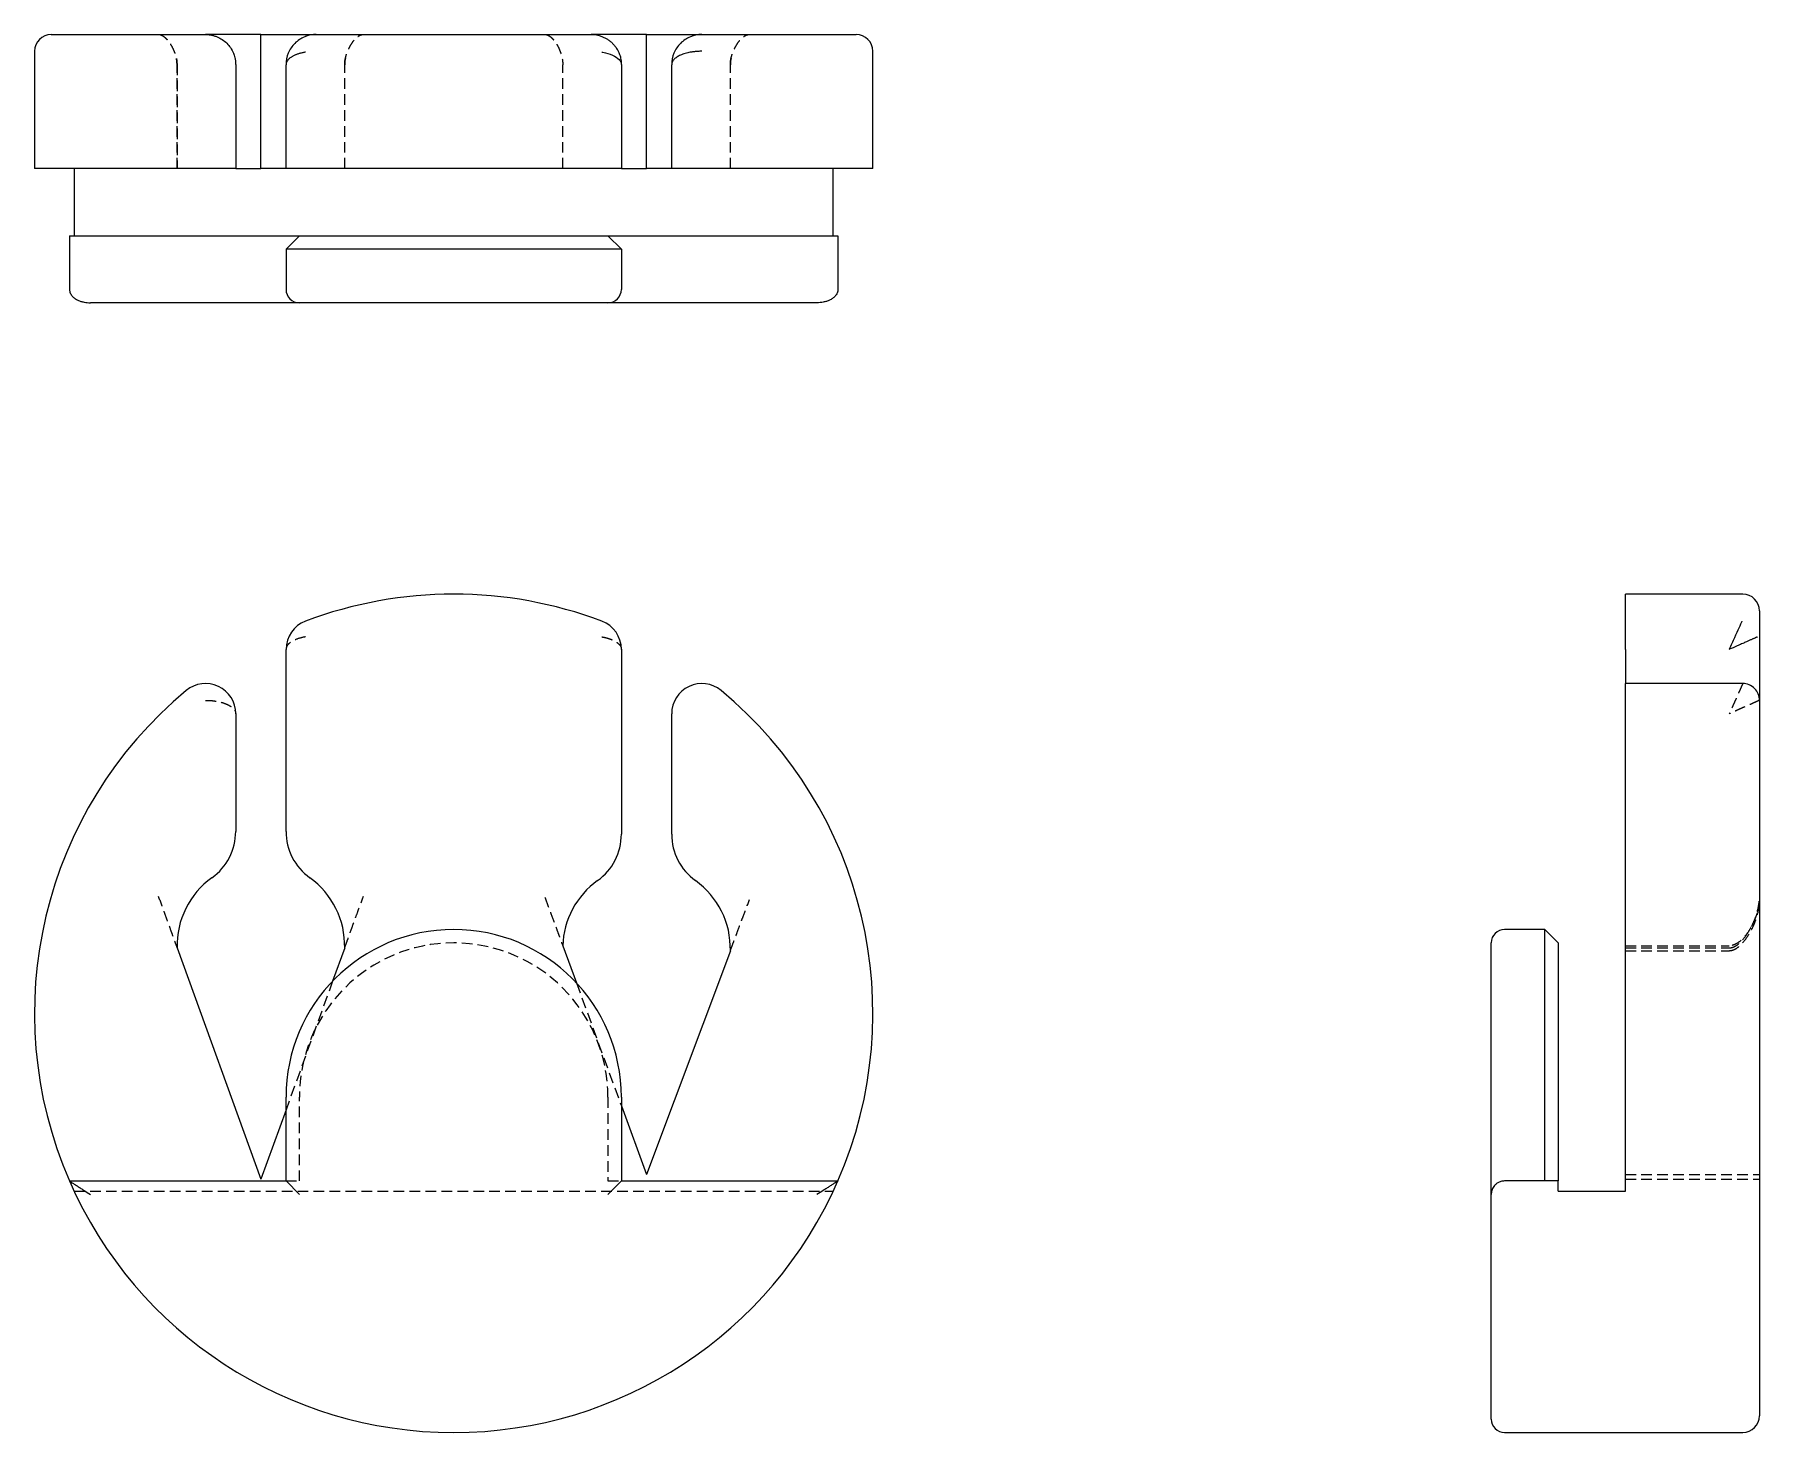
# Model space of a CAD drawing. Header units: millimetres. Extents: x 33 to 239, y 7 to 174.
import ezdxf

# ---------------------------------------------------------------- set-up
doc = ezdxf.new("R2010")
doc.units = ezdxf.units.MM
doc.linetypes.add('HIDDEN', pattern=[1.905, 1.27, -0.635])

msp = doc.modelspace()

# ---------------------------------------------------------------- linework, layer by layer
at = {"color": 7, "linetype": 'Continuous', "lineweight": 25}
for p, q in [((35, 173.75), (52.38, 173.75)), ((52.38, 173.75), (53.4, 173.75)), ((60, 173.75), (53.4, 173.75)), ((60, 157.75), (60, 173.75)), ((60, 173.75), (66.6, 173.75)), ((66.6, 173.75), (99.4, 173.75)), ((106, 173.75), (99.4, 173.75)), ((106, 157.75), (106, 173.75)), ((106, 173.75), (112.6, 173.75)), ((112.6, 173.75), (113.62, 173.75)), ((113.62, 173.75), (131, 173.75)), ((33, 171.75), (33, 157.75)), ((133, 157.75), (133, 171.75)), ((57, 170.15), (57, 157.75)), ((63, 157.75), (63, 170.15)), ((103, 170.15), (103, 157.75)), ((109, 157.75), (109, 170.15)), ((51.1, 157.75), (33, 157.75)), ((37.72, 157.75), (37.72, 149.75)), ((57, 157.75), (51.1, 157.75)), ((57, 157.75), (60, 157.75)), ((63, 157.75), (60, 157.75)), ((65.33, 157.75), (63, 157.75)), ((100.67, 157.75), (65.33, 157.75)), ((103, 157.75), (100.67, 157.75)), ((103, 157.75), (106, 157.75)), ((109, 157.75), (106, 157.75)), ((114.9, 157.75), (109, 157.75)), ((133, 157.75), (114.9, 157.75)), ((128.28, 149.75), (128.28, 157.75)), ((37.17, 149.75), (37.17, 143.35)), ((37.17, 149.75), (64.6, 149.75)), ((63, 148.15), (64.6, 149.75)), ((103, 148.15), (63, 148.15)), ((63, 148.15), (63, 143.35)), ((64.6, 149.75), (101.4, 149.75)), ((103, 148.15), (101.4, 149.75)), ((101.4, 149.75), (128.83, 149.75)), ((103, 148.15), (103, 143.35)), ((128.83, 149.75), (128.83, 143.35)), ((64.6, 141.75), (39.69, 141.75)), ((101.4, 141.75), (64.6, 141.75)), ((126.31, 141.75), (101.4, 141.75)), ((236.75, 107), (222.75, 107)), ((222.75, 103.77), (222.75, 107)), ((238.75, 105), (238.75, 102.11)), ((222.75, 100.41), (222.75, 103.77)), ((238.75, 102.11), (238.75, 94.33)), ((63, 78.7), (63, 100.41)), ((103, 100.41), (103, 78.36)), ((222.75, 100.41), (222.75, 96.33)), ((236.75, 96.33), (222.75, 96.33)), ((222.75, 95.5), (222.75, 96.33)), ((222.75, 35.8), (222.75, 95.5)), ((57, 92.73), (57, 78.7)), ((109, 78.36), (109, 92.73)), ((238.75, 94.33), (238.75, 93.96)), ((238.75, 93.96), (238.75, 9)), ((213.15, 67), (208.35, 67)), ((214.75, 65.4), (213.15, 67)), ((213.15, 47), (213.15, 67)), ((50, 64.8), (60, 37.2)), ((70, 64.81), (68.56, 60.84)), ((96.01, 65.06), (97.63, 60.64)), ((116, 64.47), (106, 37.79)), ((206.75, 47), (206.75, 65.4)), ((214.75, 65.4), (214.75, 47)), ((63, 45.48), (60, 37.2)), ((63, 37), (63, 47)), ((103, 47), (103, 37)), ((103, 45.98), (106, 37.79)), ((206.75, 35.4), (206.75, 47)), ((213.15, 37), (213.15, 47)), ((214.75, 47), (214.75, 37)), ((37.17, 37), (63, 37)), ((63, 37), (64.6, 35.4)), ((101.4, 35.4), (103, 37)), ((103, 37), (128.83, 37)), ((206.75, 8.6), (206.75, 35.4)), ((214.75, 37), (208.35, 37)), ((214.75, 35.8), (214.75, 37)), ((214.75, 35.8), (222.75, 35.8)), ((208.35, 7), (236.75, 7))]:
    msp.add_line(p, q, dxfattribs=at)
at = {"color": 7, "linetype": 'HIDDEN', "lineweight": 18}
for p, q in [((50, 157.75), (50, 170.15)), ((50, 170.15), (50, 157.75)), ((70, 157.75), (70, 170.15)), ((70, 157.75), (70, 170.15)), ((96.01, 157.75), (96.01, 170.15)), ((116, 157.75), (116, 170.15)), ((116, 157.75), (116, 170.15)), ((222.75, 65.06), (235.15, 65.06)), ((222.75, 64.81), (235.15, 64.81)), ((222.75, 64.8), (235.15, 64.8)), ((222.75, 64.47), (235.15, 64.47)), ((68.56, 60.84), (63, 45.48)), ((97.63, 60.64), (103, 45.98)), ((64.6, 37), (64.6, 47)), ((101.4, 47), (101.4, 37)), ((222.75, 37.79), (238.75, 37.79)), ((222.75, 37.2), (238.75, 37.2)), ((37.72, 35.8), (128.28, 35.8)), ((63, 37), (64.6, 37)), ((101.4, 37), (103, 37))]:
    msp.add_line(p, q, dxfattribs=at)
at = {"color": 7, "linetype": 'Continuous', "lineweight": 25}
for centre, radius, start, end in [((35, 171.75), 2, 90, 180), ((131, 171.75), 2, 0, 90), ((64.6, 143.35), 1.6, 180, 270), ((101.4, 143.35), 1.6, 270, 0), ((83, 57), 50, 69.3016, 110.6984), ((236.75, 105), 2, 0, 90), ((66.6, 100.41), 3.6, 110.6984, 180), ((99.4, 100.41), 3.6, 0, 69.3016), ((83, 57), 50, 129.6377, 203.5782), ((53.4, 92.73), 3.6, 0, 129.6377), ((112.6, 92.73), 3.6, 50.3623, 180), ((83, 57), 50, 336.4218, 50.3623), ((50.2, 78.7), 6.8, 305.6853, 0), ((69.8, 78.7), 6.8, 180, 234.3147), ((96.2, 78.36), 6.8, 305.6853, 0), ((115.8, 78.36), 6.8, 180, 234.3147), ((60, 65.05), 10, 125.6853, 181.4594), ((60, 65.05), 10, 358.5826, 54.3147), ((106, 64.71), 10, 125.6853, 178.0097), ((106, 64.71), 10, 358.6129, 54.3147), ((83, 47), 20, 0, 180), ((208.35, 65.4), 1.6, 90, 180), ((83, 57), 50, 203.5782, 336.4218), ((208.35, 8.6), 1.6, 180, 270), ((236.75, 9), 2, 270, 0)]:
    msp.add_arc(centre, radius, start, end, dxfattribs=at)
at = {"color": 7, "linetype": 'HIDDEN', "lineweight": 18}
for centre, radius, start, end in [((46.4, 170.15), 3.6, 0, 11.9459), ((73.6, 170.15), 3.6, 167.3435, 180), ((119.6, 170.15), 3.6, 167.2545, 180), ((83, 47), 18.4, 0, 180)]:
    msp.add_arc(centre, radius, start, end, dxfattribs=at)
for points, knots in [([(47.76, 173.75), (47.99, 173.75), (48.21, 173.66), (48.54, 173.41), (48.65, 173.32), (48.86, 173.09), (48.96, 172.96), (49.17, 172.67), (49.27, 172.52), (49.46, 172.17), (49.55, 171.98), (49.73, 171.56), (49.81, 171.33), (49.92, 170.94), (49.95, 170.79), (49.99, 170.48), (50, 170.32), (50, 170.15)], [0, 0, 0, 0, 0.25, 0.25, 0.375, 0.375, 0.5, 0.5, 0.625, 0.625, 0.75, 0.75, 0.875, 0.875, 0.9375, 0.9375, 1, 1, 1, 1]), ([(70, 170.15), (70, 170.32), (70.01, 170.48), (70.05, 170.79), (70.09, 170.94), (70.19, 171.34), (70.27, 171.56), (70.45, 171.98), (70.54, 172.17), (70.73, 172.52), (70.83, 172.67), (71.03, 172.96), (71.14, 173.09), (71.35, 173.31), (71.46, 173.41), (71.79, 173.66), (72.01, 173.75), (72.24, 173.75)], [0, 0, 0, 0, 0.0625, 0.0625, 0.125, 0.125, 0.25, 0.25, 0.375, 0.375, 0.5, 0.5, 0.625, 0.625, 0.75, 0.75, 1, 1, 1, 1]), ([(93.88, 173.75), (94.1, 173.75), (94.31, 173.66), (94.63, 173.42), (94.74, 173.32), (94.94, 173.1), (95.04, 172.97), (95.24, 172.69), (95.33, 172.53), (95.51, 172.18), (95.6, 171.98), (95.77, 171.56), (95.84, 171.32), (95.93, 170.92), (95.96, 170.78), (96, 170.47), (96.01, 170.31), (96.01, 170.15)], [0, 0, 0, 0, 0.25, 0.25, 0.375, 0.375, 0.5, 0.5, 0.625, 0.625, 0.75, 0.75, 0.875, 0.875, 0.9375, 0.9375, 1, 1, 1, 1]), ([(116, 170.15), (116, 170.32), (116.01, 170.48), (116.05, 170.79), (116.08, 170.94), (116.19, 171.34), (116.27, 171.56), (116.45, 171.98), (116.55, 172.17), (116.74, 172.52), (116.84, 172.68), (117.05, 172.96), (117.16, 173.09), (117.37, 173.32), (117.48, 173.42), (117.82, 173.66), (118.05, 173.75), (118.28, 173.75)], [0, 0, 0, 0, 0.0625, 0.0625, 0.125, 0.125, 0.25, 0.25, 0.375, 0.375, 0.5, 0.5, 0.625, 0.625, 0.75, 0.75, 1, 1, 1, 1]), ([(65.33, 101.9), (65.29, 101.9), (65.26, 101.89), (64.79, 101.8), (64.39, 101.68), (63.72, 101.39), (63.45, 101.21), (63.09, 100.82), (63, 100.61), (63, 100.41)], [0.361253, 0.361253, 0.361253, 0.361253, 0.392699, 0.392699, 0.785398, 0.785398, 1.178097, 1.178097, 1.570796, 1.570796, 1.570796, 1.570796]), ([(100.67, 101.9), (100.73, 101.89), (100.84, 101.87), (101.01, 101.84), (101.18, 101.8), (101.34, 101.75), (101.51, 101.7), (101.66, 101.65), (101.82, 101.59), (101.96, 101.53), (102.1, 101.46), (102.24, 101.39), (102.42, 101.28), (102.65, 101.11), (102.82, 100.92), (102.92, 100.75), (102.99, 100.59), (102.99, 100.47), (103, 100.41)], [0, 0, 0, 0, 0.040332, 0.081444, 0.123354, 0.166077, 0.20963, 0.254027, 0.299281, 0.345406, 0.392413, 0.440315, 0.489121, 0.608709, 0.742709, 0.809342, 0.895108, 1, 1, 1, 1]), ([(236.75, 96.33), (236.75, 96.33), (236.75, 96.33), (236.74, 96.32), (236.73, 96.3), (236.72, 96.27), (236.7, 96.23), (236.68, 96.18), (236.66, 96.12), (236.6, 96), (236.49, 95.74), (236.29, 95.3), (236.05, 94.75), (235.83, 94.26), (235.64, 93.84), (235.5, 93.53), (235.34, 93.15), (235.21, 92.88), (235.15, 92.73)], [0, 0, 0, 0, 0.02951, 0.059132, 0.088881, 0.118769, 0.14881, 0.179018, 0.209405, 0.239984, 0.359109, 0.485679, 0.605526, 0.739807, 0.788496, 0.848092, 0.918593, 1, 1, 1, 1]), ([(53.4, 94.33), (53.46, 94.33), (53.57, 94.33), (53.75, 94.33), (53.92, 94.32), (54.1, 94.3), (54.27, 94.29), (54.44, 94.26), (54.61, 94.24), (54.94, 94.18), (55.41, 94.07), (55.95, 93.87), (56.41, 93.63), (56.67, 93.41), (56.83, 93.23), (56.92, 93.09), (56.99, 92.92), (56.99, 92.8), (57, 92.73)], [0, 0, 0, 0, 0.02951, 0.059132, 0.088881, 0.118769, 0.14881, 0.179018, 0.209405, 0.239984, 0.359109, 0.485679, 0.605526, 0.739807, 0.788496, 0.848092, 0.918593, 1, 1, 1, 1]), ([(238.75, 94.33), (238.75, 94.33), (238.75, 94.33), (238.73, 94.33), (238.71, 94.32), (238.68, 94.3), (238.64, 94.29), (238.6, 94.26), (238.54, 94.24), (238.41, 94.18), (238.16, 94.07), (237.72, 93.87), (237.17, 93.63), (236.67, 93.41), (236.26, 93.23), (235.95, 93.09), (235.57, 92.92), (235.3, 92.8), (235.15, 92.73)], [0, 0, 0, 0, 0.02951, 0.059132, 0.088881, 0.118769, 0.14881, 0.179018, 0.209405, 0.239984, 0.359109, 0.485679, 0.605526, 0.739807, 0.788496, 0.848092, 0.918593, 1, 1, 1, 1]), ([(47.76, 70.98), (47.99, 70.36), (48.21, 69.74), (48.54, 68.84), (48.65, 68.54), (48.86, 67.95), (48.96, 67.67), (49.17, 67.11), (49.27, 66.83), (49.46, 66.3), (49.55, 66.04), (49.73, 65.55), (49.81, 65.32), (49.92, 65.04), (49.95, 64.96), (49.99, 64.83), (50, 64.8), (50, 64.8)], [0, 0, 0, 0, 0.25, 0.25, 0.375, 0.375, 0.5, 0.5, 0.625, 0.625, 0.75, 0.75, 0.875, 0.875, 0.9375, 0.9375, 1, 1, 1, 1]), ([(70, 64.81), (70, 64.81), (70.01, 64.84), (70.05, 64.96), (70.09, 65.05), (70.19, 65.33), (70.27, 65.56), (70.45, 66.05), (70.54, 66.31), (70.73, 66.84), (70.83, 67.11), (71.03, 67.67), (71.14, 67.95), (71.35, 68.54), (71.46, 68.84), (71.79, 69.75), (72.01, 70.36), (72.24, 70.99)], [0, 0, 0, 0, 0.0625, 0.0625, 0.125, 0.125, 0.25, 0.25, 0.375, 0.375, 0.5, 0.5, 0.625, 0.625, 0.75, 0.75, 1, 1, 1, 1]), ([(93.88, 70.87), (94.1, 70.27), (94.31, 69.68), (94.63, 68.81), (94.74, 68.53), (94.94, 67.97), (95.04, 67.69), (95.24, 67.16), (95.33, 66.9), (95.51, 66.4), (95.6, 66.16), (95.77, 65.71), (95.84, 65.5), (95.93, 65.26), (95.96, 65.19), (96, 65.09), (96.01, 65.06), (96.01, 65.06)], [0, 0, 0, 0, 0.25, 0.25, 0.375, 0.375, 0.5, 0.5, 0.625, 0.625, 0.75, 0.75, 0.875, 0.875, 0.9375, 0.9375, 1, 1, 1, 1]), ([(116, 64.47), (116, 64.47), (116.01, 64.51), (116.05, 64.62), (116.08, 64.71), (116.19, 64.98), (116.27, 65.21), (116.45, 65.68), (116.55, 65.94), (116.74, 66.46), (116.84, 66.73), (117.05, 67.28), (117.16, 67.56), (117.37, 68.14), (117.48, 68.44), (117.82, 69.33), (118.05, 69.94), (118.28, 70.56)], [0, 0, 0, 0, 0.0625, 0.0625, 0.125, 0.125, 0.25, 0.25, 0.375, 0.375, 0.5, 0.5, 0.625, 0.625, 0.75, 0.75, 1, 1, 1, 1]), ([(235.15, 64.81), (235.32, 64.81), (235.48, 64.84), (235.79, 64.96), (235.94, 65.05), (236.34, 65.33), (236.56, 65.56), (236.98, 66.05), (237.17, 66.31), (237.52, 66.84), (237.67, 67.11), (237.96, 67.67), (238.09, 67.95), (238.31, 68.54), (238.41, 68.84), (238.66, 69.75), (238.75, 70.36), (238.75, 70.99)], [0, 0, 0, 0, 0.0625, 0.0625, 0.125, 0.125, 0.25, 0.25, 0.375, 0.375, 0.5, 0.5, 0.625, 0.625, 0.75, 0.75, 1, 1, 1, 1]), ([(238.75, 70.87), (238.75, 70.27), (238.66, 69.68), (238.42, 68.81), (238.32, 68.53), (238.1, 67.97), (237.97, 67.69), (237.69, 67.16), (237.53, 66.9), (237.18, 66.4), (236.98, 66.16), (236.56, 65.71), (236.32, 65.5), (235.92, 65.26), (235.78, 65.19), (235.47, 65.09), (235.31, 65.06), (235.15, 65.06)], [0, 0, 0, 0, 0.25, 0.25, 0.375, 0.375, 0.5, 0.5, 0.625, 0.625, 0.75, 0.75, 0.875, 0.875, 0.9375, 0.9375, 1, 1, 1, 1]), ([(235.15, 64.47), (235.32, 64.47), (235.48, 64.51), (235.79, 64.62), (235.94, 64.71), (236.34, 64.98), (236.56, 65.21), (236.98, 65.68), (237.17, 65.94), (237.52, 66.46), (237.68, 66.73), (237.96, 67.28), (238.09, 67.56), (238.32, 68.14), (238.42, 68.44), (238.66, 69.33), (238.75, 69.94), (238.75, 70.56)], [0, 0, 0, 0, 0.0625, 0.0625, 0.125, 0.125, 0.25, 0.25, 0.375, 0.375, 0.5, 0.5, 0.625, 0.625, 0.75, 0.75, 1, 1, 1, 1])]:
    msp.add_open_spline(points, degree=3, knots=knots, dxfattribs=at)
at = {"color": 7, "linetype": 'Continuous', "lineweight": 25}
for points, knots in [([(53.4, 173.75), (53.46, 173.75), (53.57, 173.75), (53.75, 173.73), (53.92, 173.71), (54.1, 173.68), (54.27, 173.64), (54.44, 173.6), (54.61, 173.54), (54.94, 173.41), (55.41, 173.16), (55.95, 172.72), (56.41, 172.17), (56.67, 171.67), (56.83, 171.26), (56.92, 170.95), (56.99, 170.57), (56.99, 170.3), (57, 170.15)], [0, 0, 0, 0, 0.02951, 0.059132, 0.088881, 0.118769, 0.14881, 0.179018, 0.209405, 0.239984, 0.359109, 0.485679, 0.605526, 0.739807, 0.788496, 0.848092, 0.918593, 1, 1, 1, 1]), ([(65.33, 173.52), (65.29, 173.5), (65.26, 173.49), (64.79, 173.3), (64.39, 173.03), (63.72, 172.36), (63.45, 171.96), (63.09, 171.09), (63, 170.62), (63, 170.15)], [0.361253, 0.361253, 0.361253, 0.361253, 0.392699, 0.392699, 0.785398, 0.785398, 1.178097, 1.178097, 1.570796, 1.570796, 1.570796, 1.570796]), ([(100.67, 173.52), (100.73, 173.49), (100.84, 173.45), (101.01, 173.37), (101.18, 173.28), (101.34, 173.18), (101.51, 173.07), (101.66, 172.95), (101.82, 172.82), (101.96, 172.68), (102.1, 172.53), (102.24, 172.37), (102.42, 172.11), (102.65, 171.74), (102.82, 171.31), (102.92, 170.92), (102.99, 170.57), (102.99, 170.3), (103, 170.15)], [0, 0, 0, 0, 0.040332, 0.081444, 0.123354, 0.166077, 0.20963, 0.254027, 0.299281, 0.345406, 0.392413, 0.440315, 0.489121, 0.608709, 0.742709, 0.809342, 0.895108, 1, 1, 1, 1]), ([(112.6, 173.75), (112.13, 173.75), (111.66, 173.66), (110.79, 173.3), (110.39, 173.03), (109.72, 172.36), (109.45, 171.96), (109.09, 171.09), (109, 170.62), (109, 170.15)], [0, 0, 0, 0, 0.25, 0.25, 0.5, 0.5, 0.75, 0.75, 1, 1, 1, 1]), ([(65.33, 171.65), (65.27, 171.64), (65.16, 171.62), (64.99, 171.58), (64.82, 171.54), (64.66, 171.5), (64.49, 171.45), (64.34, 171.39), (64.18, 171.34), (64.04, 171.27), (63.9, 171.21), (63.76, 171.14), (63.58, 171.02), (63.35, 170.86), (63.18, 170.67), (63.08, 170.49), (63.01, 170.33), (63.01, 170.22), (63, 170.15)], [0, 0, 0, 0, 0.040332, 0.081444, 0.123354, 0.166077, 0.20963, 0.254027, 0.299281, 0.345406, 0.392413, 0.440315, 0.489121, 0.608709, 0.742709, 0.809342, 0.895108, 1, 1, 1, 1]), ([(100.67, 171.65), (100.71, 171.64), (100.74, 171.63), (101.21, 171.55), (101.61, 171.43), (102.28, 171.13), (102.55, 170.96), (102.91, 170.57), (103, 170.36), (103, 170.15)], [0.361253, 0.361253, 0.361253, 0.361253, 0.392699, 0.392699, 0.785398, 0.785398, 1.178097, 1.178097, 1.570796, 1.570796, 1.570796, 1.570796]), ([(112.6, 171.75), (112.54, 171.75), (112.43, 171.75), (112.25, 171.74), (112.08, 171.73), (111.9, 171.72), (111.73, 171.7), (111.56, 171.68), (111.39, 171.66), (111.06, 171.6), (110.59, 171.49), (110.05, 171.29), (109.59, 171.05), (109.33, 170.83), (109.17, 170.64), (109.08, 170.5), (109.01, 170.34), (109.01, 170.21), (109, 170.15)], [0, 0, 0, 0, 0.02951, 0.059132, 0.088881, 0.118769, 0.14881, 0.179018, 0.209405, 0.239984, 0.359109, 0.485679, 0.605526, 0.739807, 0.788496, 0.848092, 0.918593, 1, 1, 1, 1]), ([(37.17, 143.35), (37.17, 143.19), (37.21, 143.04), (37.33, 142.77), (37.42, 142.65), (37.6, 142.44), (37.71, 142.35), (37.93, 142.19), (38.05, 142.12), (38.29, 142.01), (38.41, 141.96), (38.66, 141.88), (38.79, 141.85), (39.17, 141.77), (39.43, 141.75), (39.69, 141.75)], [0, 0, 0, 0, 0.125, 0.125, 0.25, 0.25, 0.375, 0.375, 0.5, 0.5, 0.625, 0.625, 0.75, 0.75, 1, 1, 1, 1]), ([(128.83, 143.35), (128.83, 143.19), (128.79, 143.04), (128.67, 142.77), (128.58, 142.65), (128.4, 142.44), (128.29, 142.35), (128.07, 142.19), (127.95, 142.12), (127.71, 142.01), (127.59, 141.96), (127.34, 141.88), (127.21, 141.85), (126.83, 141.77), (126.57, 141.75), (126.31, 141.75)], [0, 0, 0, 0, 0.125, 0.125, 0.25, 0.25, 0.375, 0.375, 0.5, 0.5, 0.625, 0.625, 0.75, 0.75, 1, 1, 1, 1]), ([(236.65, 103.77), (236.64, 103.76), (236.63, 103.75), (236.55, 103.55), (236.43, 103.28), (236.13, 102.62), (235.96, 102.22), (235.57, 101.35), (235.36, 100.88), (235.15, 100.41)], [0.361253, 0.361253, 0.361253, 0.361253, 0.392699, 0.392699, 0.785398, 0.785398, 1.178097, 1.178097, 1.570796, 1.570796, 1.570796, 1.570796]), ([(238.52, 101.9), (238.49, 101.89), (238.45, 101.87), (238.37, 101.84), (238.28, 101.8), (238.18, 101.75), (238.07, 101.7), (237.95, 101.65), (237.82, 101.59), (237.68, 101.53), (237.53, 101.46), (237.37, 101.39), (237.11, 101.28), (236.74, 101.11), (236.31, 100.92), (235.92, 100.75), (235.57, 100.59), (235.3, 100.47), (235.15, 100.41)], [0, 0, 0, 0, 0.040332, 0.081444, 0.123354, 0.166077, 0.20963, 0.254027, 0.299281, 0.345406, 0.392413, 0.440315, 0.489121, 0.608709, 0.742709, 0.809342, 0.895108, 1, 1, 1, 1]), ([(238.75, 94.33), (238.75, 94.59), (238.7, 94.86), (238.5, 95.34), (238.35, 95.56), (237.98, 95.93), (237.76, 96.08), (237.27, 96.28), (237.01, 96.33), (236.75, 96.33)], [0, 0, 0, 0, 0.25, 0.25, 0.5, 0.5, 0.75, 0.75, 1, 1, 1, 1]), ([(37.17, 37), (37.17, 37), (37.21, 36.98), (37.33, 36.9), (37.42, 36.84), (37.6, 36.72), (37.71, 36.65), (37.93, 36.51), (38.05, 36.43), (38.29, 36.28), (38.41, 36.2), (38.66, 36.04), (38.79, 35.96), (39.17, 35.72), (39.43, 35.56), (39.69, 35.4)], [0, 0, 0, 0, 0.125, 0.125, 0.25, 0.25, 0.375, 0.375, 0.5, 0.5, 0.625, 0.625, 0.75, 0.75, 1, 1, 1, 1]), ([(128.83, 37), (128.83, 37), (128.79, 36.98), (128.67, 36.9), (128.58, 36.84), (128.4, 36.72), (128.29, 36.65), (128.07, 36.51), (127.95, 36.43), (127.71, 36.28), (127.59, 36.2), (127.34, 36.04), (127.21, 35.96), (126.83, 35.72), (126.57, 35.56), (126.31, 35.4)], [0, 0, 0, 0, 0.125, 0.125, 0.25, 0.25, 0.375, 0.375, 0.5, 0.5, 0.625, 0.625, 0.75, 0.75, 1, 1, 1, 1]), ([(208.35, 37), (208.19, 37), (208.04, 36.98), (207.77, 36.9), (207.65, 36.84), (207.44, 36.72), (207.35, 36.65), (207.19, 36.51), (207.12, 36.43), (207.01, 36.28), (206.96, 36.2), (206.88, 36.04), (206.85, 35.96), (206.77, 35.72), (206.75, 35.56), (206.75, 35.4)], [0, 0, 0, 0, 0.125, 0.125, 0.25, 0.25, 0.375, 0.375, 0.5, 0.5, 0.625, 0.625, 0.75, 0.75, 1, 1, 1, 1])]:
    msp.add_open_spline(points, degree=3, knots=knots, dxfattribs=at)
for points in [[(66.6, 173.75), (66.16, 173.75), (65.74, 173.67), (65.33, 173.52)], [(99.4, 173.75), (99.83, 173.75), (100.27, 173.67), (100.67, 173.52)]]:
    msp.add_open_spline(points, degree=3, dxfattribs=at)

doc.saveas('drawing.dxf')
